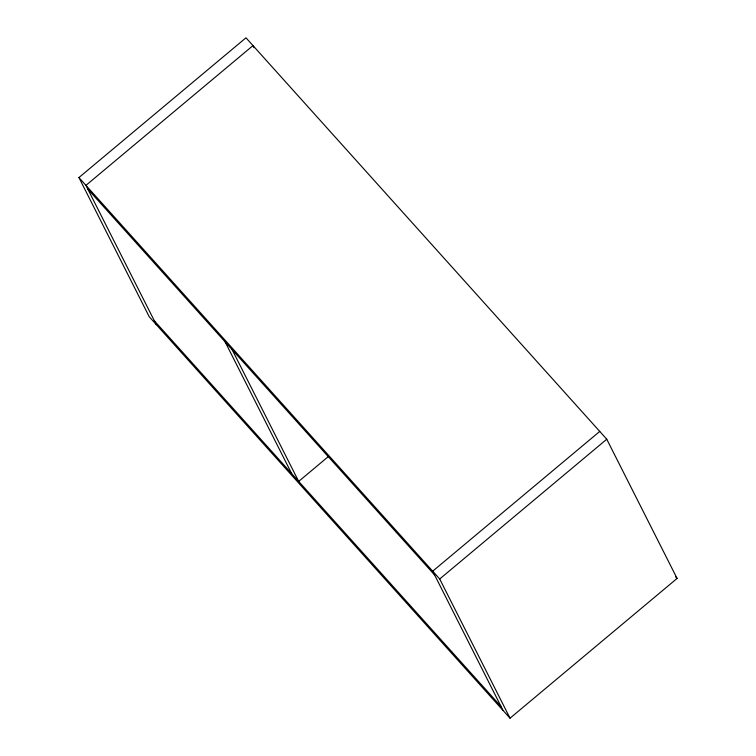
<?xml version="1.0" encoding="UTF-8"?>
<svg xmlns="http://www.w3.org/2000/svg" width="756" height="756" viewBox="0 0 756 756"><rect width="100%" height="100%" fill="white"/><g stroke="black" fill="none" stroke-linecap="round" stroke-linejoin="round"><path stroke-width="1.13" d="M78.926 177.565L245.974 37.8L606.756 439.227L677.074 578.434L510.026 718.2L149.244 316.773L78.926 177.565L439.709 578.992L510.026 718.2M328.548 456.407L298.677 481.402L232.149 349.688M599.744 431.421L432.697 571.186L503.014 710.394M439.709 578.992L606.756 439.227M675.514 576.696L677.074 578.434M87.828 189.123L434.587 574.938M154.366 320.827L501.124 706.643M254.044 47.694L252.986 45.606L85.938 185.371L156.256 324.579M225.127 341.882L291.665 473.596"/></g></svg>
